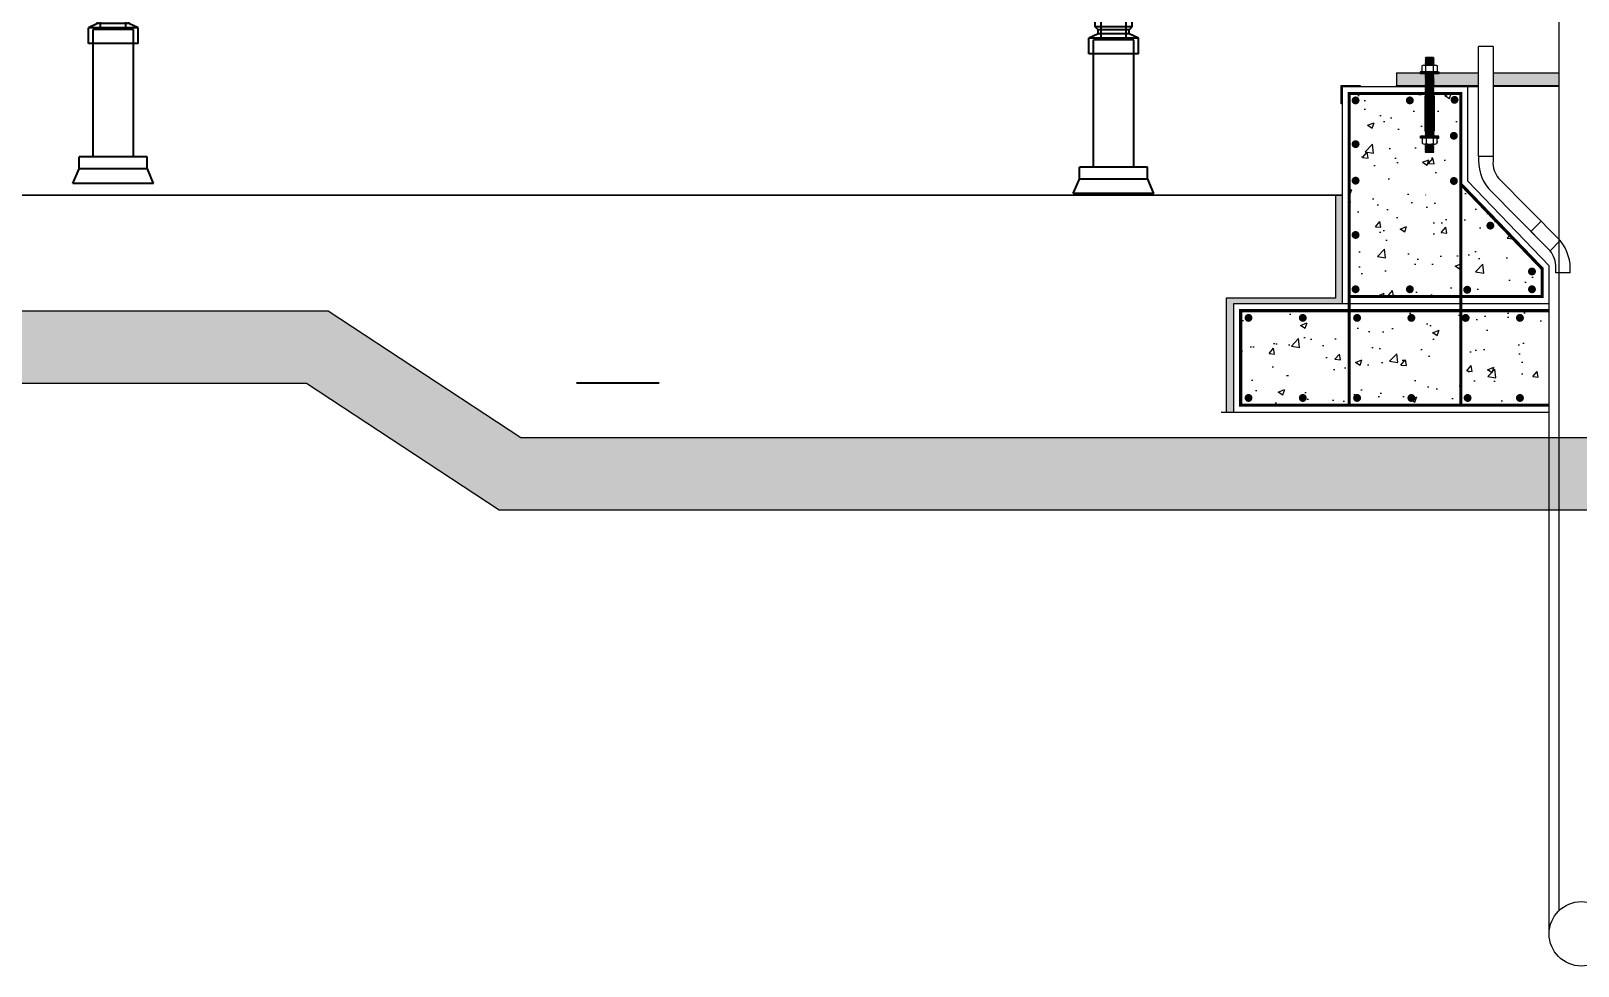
# Model space of a CAD drawing. Header units: inches. Extents: x 191440 to 383551, y 141449 to 284946.
# Drawn here: x 191800.81 to 191807.92, y 141604.51 to 141608.8 of the extents above; entities that cross this region are included whole.
import ezdxf

# ---------------------------------------------------------------- set-up
doc = ezdxf.new("R2010")
doc.units = ezdxf.units.IN
doc.header["$MEASUREMENT"] = 0
for name, pattern in [('AUSGEZOGEN', [0]), ('C_SOLID_M', [0]), ('CENTER', [2, 1.25, -0.25, 0.25, -0.25]), ('DGN Style 3', [426.72, 304.8, -121.92])]:
    doc.linetypes.add(name, pattern=pattern)
for name, color, linetype in [('CO', 4, 'Continuous'), ('Concrete', 7, 'C_SOLID_M'), ('HATCH', 40, 'Continuous'), ('PIPE', 7, 'AUSGEZOGEN'), ('Reinforcement', 10, 'Continuous'), ('TEXT', 7, 'Continuous'), ('VP', 7, 'Continuous')]:
    doc.layers.add(name, color=color, linetype=linetype)
doc.layers.add('WB-SJ3-M-SECTA - M-EQPM-SUPT', color=4, linetype='Continuous', lineweight=35)
doc.layers.add('WB-SJ3-M-SECTA - P-TW', color=7, linetype='Continuous', lineweight=35)
pattern_1 = [(50, (192359.82306, 142248.12473), (0.303217296, -0.02652806), [0.03170568, -0.34876252]), (355, (192359.82306, 142248.12473), (-0.05865705, 0.31798362), [0.02536455, -0.27901099]), (100.451445, (192359.84832, 142248.12252), (0.24456025, 0.29145554), [0.02694568, -0.29640278]), (46.1842, (192359.82306, 142248.20927), (0.45116779, -0.06997274), [0.04755853, -0.52314378]), (96.63556, (192359.86065, 142248.20344), (0.39512128, 0.41180128), [0.04041854, -0.44460457]), (351.18415, (192359.82306, 142248.20927), (0.39512128, 0.41180128), [0.03804677, -0.41851458]), (21, (192359.86533, 142248.18814), (0.25233795, -0.170204096), [0.03170568, -0.34876252]), (326, (192359.86533, 142248.18814), (0.10285961, 0.30655146), [0.02536455, -0.27901002]), (71.451445, (192359.88636, 142248.17395), (0.35519756, 0.13634737), [0.02694568, -0.29640227]), (37.5, (192359.82306, 142248.12473), (0.005140487, 0.140728363), [0, -0.275628077, 0, -0.28323744, 0, -0.280066872]), (7.5, (192359.82306, 142248.12473), (0.11121066, 0.166734573), [0, -0.161487615, 0, -0.26928694, 0, -0.106742468]), (327.5, (192359.72878, 142248.12473), (0.225668899, -0.00953458), [0, -0.105685612, 0, -0.32973911, 0, -0.437538435]), (317.5, (192359.6865, 142248.12473), (0.246537374, 0.042318335), [0, -0.137391296, 0, -0.21898059, 0, -0.3107157])]

# ---------------------------------------------------------------- blocks, each defined once
blk = doc.blocks.new('*U173')
at = {"layer": 'WB-SJ3-M-SECTA - M-EQPM-SUPT', "color": 4, "linetype": 'DGN Style 3', "lineweight": 35}
for p, q in [((75.4, 497.4), (75.4, 578.5)), ((85, 497.4), (85, 578.5))]:
    blk.add_line(p, q, dxfattribs=at)
at = {"layer": 'WB-SJ3-M-SECTA - M-EQPM-SUPT', "linetype": 'DGN Style 3'}
for p, q in [((40.2, 517.7), (40.2, 530.1)), ((40.2, 518.1), (40.2, 530.1)), ((40.2, 530.1), (120.2, 530.1)), ((120.2, 518.1), (120.2, 530.1)), ((120.2, 517.7), (120.2, 530.1)), ((40.2, 505.7), (40.2, 518.1)), ((40.2, 517.7), (120.2, 517.7)), ((40.2, 505.7), (120.2, 505.7)), ((44.8, 466.2), (44.8, 503.9)), ((55.2, 465.1), (55.2, 501)), ((67.7, 505.5), (67.7, 518.1)), ((67.7, 505.5), (77.6, 505.5)), ((80.2, 507.4), (80.2, 518.1)), ((87.7, 505.5), (92.7, 505.5)), ((92.7, 505.5), (92.7, 518.1)), ((105.2, 465.1), (105.2, 501)), ((115.5, 466.2), (115.5, 503.9)), ((120.2, 505.7), (120.2, 518.1)), ((120.2, 505.7), (120.2, 517.7)), ((55.2, 305.6), (55.2, 342.4)), ((105.2, 305.6), (105.2, 342.4)), ((40.2, 277.7), (40.2, 305.6)), ((120.2, 277.7), (120.2, 305.6))]:
    blk.add_line(p, q, dxfattribs=at)
at = {"layer": 'WB-SJ3-M-SECTA - M-EQPM-SUPT'}
for p, q in [((40.2, 518.1), (120.2, 518.1)), ((80.2, 505.5), (80.2, 507.4)), ((43.5, 331.1), (43.5, 342.4)), ((116.8, 331.1), (116.8, 342.4)), ((30.7, 308.7), (49.2, 317.4)), ((30.7, 277.7), (30.7, 308.7)), ((49.2, 325.4), (43.5, 331.1)), ((49.2, 317.4), (49.2, 325.4)), ((111.2, 325.4), (116.8, 331.1)), ((111.2, 317.4), (111.2, 325.4)), ((111.2, 317.4), (129.6, 308.7)), ((129.6, 277.7), (129.6, 308.7)), ((12.7, 28.6), (12.7, 52.5)), ((147.7, 28.6), (147.7, 52.5))]:
    blk.add_line(p, q, dxfattribs=at)
at = {"layer": 'WB-SJ3-M-SECTA - M-EQPM-SUPT', "linetype": 'Continuous'}
for p, q in [((55.2, 342.4), (55.2, 465.1)), ((105.2, 342.4), (105.2, 465.1)), ((40.2, 52.5), (40.2, 277.7)), ((120.2, 52.5), (120.2, 277.7)), ((0, 0), (12.2, 28.6)), ((160.3, 0), (148.1, 28.6))]:
    blk.add_line(p, q, dxfattribs=at)
at = {"layer": 'WB-SJ3-M-SECTA - M-EQPM-SUPT', "color": 4, "linetype": 'DGN Style 3', "lineweight": 35, "flags": 128}
for points in [[(75.4, 578.5), (75.4, 651.8)], [(85, 651.8), (85, 578.5)], [(85, 578.5), (75.4, 578.5)], [(85, 497.4), (75.4, 497.4)]]:
    blk.add_lwpolyline(points, dxfattribs=at)
at = {"layer": 'WB-SJ3-M-SECTA - M-EQPM-SUPT', "linetype": 'DGN Style 3', "flags": 128}
for points in [[(75.4, 530.1), (85, 530.1)], [(40.2, 505.7), (40.2, 505.7), (40.2, 517.7)], [(44.8, 503.9), (115.5, 503.9)], [(55.2, 501), (105.2, 501)], [(92.7, 518.1), (80.2, 518.1), (67.7, 518.1)], [(85, 518.1), (75.4, 518.1)], [(85, 505.5), (75.4, 505.5)], [(44.8, 466.2), (55.2, 466.2)], [(44.8, 466.2), (46.9, 466.2)], [(105.2, 466.2), (115.5, 466.2)], [(43.5, 342.4), (55.2, 342.4)], [(105.2, 342.4), (116.8, 342.4)], [(30.7, 308.7), (129.6, 308.7)], [(43.5, 331.1), (116.8, 331.1)], [(49.2, 325.4), (111.2, 325.4)], [(49.2, 317.4), (111.2, 317.4)], [(40.2, 305.6), (120.2, 305.6)], [(40.2, 305.6), (55.2, 305.6)], [(12.7, 52.5), (40.2, 52.5)], [(120.2, 52.5), (147.7, 52.5)], [(0, 0), (160.3, 0)], [(12.2, 28.6), (12.7, 28.6)], [(147.7, 28.6), (148.1, 28.6)]]:
    blk.add_lwpolyline(points, dxfattribs=at)
at = {"layer": 'WB-SJ3-M-SECTA - M-EQPM-SUPT', "flags": 128}
for points in [[(87.7, 505.5), (80.2, 505.5), (77.6, 505.5)], [(43.5, 342.4), (116.8, 342.4)], [(43.5, 342.4), (43.5, 342.4)], [(30.7, 308.7), (129.6, 308.7)], [(30.7, 308.7), (30.7, 308.7)], [(43.5, 331.1), (116.8, 331.1)], [(43.5, 331.1), (43.5, 331.1)], [(49.2, 325.4), (111.2, 325.4)], [(49.2, 325.4), (49.2, 325.4)], [(49.2, 317.4), (111.2, 317.4)], [(49.2, 317.4), (49.2, 317.4)], [(30.7, 277.7), (129.6, 277.7)], [(30.7, 277.7), (40.2, 277.7)], [(12.7, 52.5), (147.7, 52.5)]]:
    blk.add_lwpolyline(points, dxfattribs=at)
at = {"layer": 'WB-SJ3-M-SECTA - M-EQPM-SUPT', "linetype": 'Continuous', "flags": 128}
for points in [[(46.9, 466.2), (111.7, 466.2)], [(12.2, 28.6), (148.1, 28.6)], [(12.2, 28.6), (12.2, 28.6)]]:
    blk.add_lwpolyline(points, dxfattribs=at)
at = {"layer": 'WB-SJ3-M-SECTA - M-EQPM-SUPT', "color": 4, "linetype": 'DGN Style 3', "lineweight": 35}
for start, end in [(0, 180), (180, 0)]:
    blk.add_arc((80.2, 651.8), 4.8, start, end, dxfattribs=at)
at = {"layer": 'WB-SJ3-M-SECTA - M-EQPM-SUPT', "linetype": 'DGN Style 3'}
blk.add_rational_spline([(80.2, 494.3), (80.2, 534.8), (80.2, 575.4), (80.2, 648.8), (80.2, 648.8), (80.2, 648.8), (80.2, 575.4), (80.2, 534.8), (80.2, 494.3)], [1, 1, 1, 0.707106781187, 1, 0.707106781187, 1, 1, 1], degree=2, knots=[0, 0, 0, 0.333333, 0.333333, 0.5, 0.5, 0.666667, 0.666667, 1, 1, 1], dxfattribs=at)
at = {"layer": 'WB-SJ3-M-SECTA - P-TW', "linetype": 'DGN Style 3', "lineweight": 35}
blk.add_line((76.4, 497.4), (84, 497.4), dxfattribs=at)
blk.add_open_spline([(76.4, 497.4), (76.5, 497.5), (76.6, 497.6), (76.8, 497.8), (76.9, 498), (77.2, 498.2), (77.3, 498.3), (77.5, 498.4), (77.6, 498.5), (77.8, 498.6), (77.8, 498.6), (78.1, 498.8), (78.2, 498.9), (78.5, 499), (78.6, 499), (78.8, 499.1), (78.9, 499.1), (79.2, 499.2), (79.4, 499.2), (79.7, 499.2), (79.8, 499.3), (80, 499.3), (80.1, 499.3), (80.4, 499.3), (80.6, 499.3), (80.8, 499.2), (80.9, 499.2), (81, 499.2), (81, 499.2), (81.2, 499.2), (81.3, 499.1), (81.5, 499.1), (81.7, 499), (82, 498.9), (82.1, 498.9), (82.3, 498.8), (82.3, 498.7), (82.6, 498.6), (82.7, 498.5), (82.9, 498.3), (83, 498.3), (83.2, 498.2), (83.2, 498.1), (83.4, 498), (83.5, 497.8), (83.8, 497.6), (83.9, 497.5), (84, 497.4)], degree=3, knots=[0, 0, 0, 0, 0.0625, 0.0625, 0.125, 0.125, 0.1875, 0.1875, 0.21875, 0.21875, 0.25, 0.25, 0.3125, 0.3125, 0.34375, 0.34375, 0.375, 0.375, 0.4375, 0.4375, 0.46875, 0.46875, 0.5, 0.5, 0.5625, 0.5625, 0.578125, 0.578125, 0.59375, 0.59375, 0.625, 0.625, 0.6875, 0.6875, 0.71875, 0.71875, 0.75, 0.75, 0.8125, 0.8125, 0.84375, 0.84375, 0.875, 0.875, 0.9375, 0.9375, 1, 1, 1, 1], dxfattribs=at)

msp = doc.modelspace()

# ---------------------------------------------------------------- hatches: boundary and pattern name
at = {"layer": 'Concrete'}
for points in [[(191807.20876, 141608.61737), (191807.1984, 141608.61737), (191807.1984, 141608.60798), (191807.28414, 141608.60799), (191807.28414, 141608.61722), (191807.27406, 141608.61721)], [(191807.20883, 141608.31215), (191807.19847, 141608.31215), (191807.19847, 141608.32154), (191807.28421, 141608.32155), (191807.28421, 141608.31232), (191807.27412, 141608.31232)]]:
    msp.add_hatch(color=256, dxfattribs=at).paths.add_polyline_path(points)
at = {"layer": 'HATCH'}
h = msp.add_hatch(dxfattribs=at)
h.set_pattern_fill('AR-CONC', color=256, scale=0.001664)
h.set_pattern_definition(pattern_1)
h.paths.add_polyline_path([(191807.38472, 141608.10085), (191807.38472, 141608.51753), (191806.87133, 141608.51753), (191806.87133, 141607.58366), (191807.38472, 141607.58366)])
h.paths.add_polyline_path([(191807.15946, 141607.61738, -1), (191807.14115, 141607.61737, -1)], flags=16)
h.paths.add_polyline_path([(191807.3436, 141608.11524, -1), (191807.36191, 141608.11524, -1)], flags=16)
h.paths.add_polyline_path([(191806.90981, 141607.86703, -1), (191806.8915, 141607.86703, -1)], flags=16)
h.paths.add_polyline_path([(191807.22044, 141608.32117), (191807.22129, 141608.32032), (191807.22251, 141608.32154), (191807.22044, 141608.32154)], flags=16)
h.paths.add_polyline_path([(191807.26117, 141608.31534), (191807.25868, 141608.31783), (191807.22378, 141608.31783), (191807.22129, 141608.31533)], flags=0)
h.paths.add_polyline_path([(191807.22378, 141608.31519), (191807.22378, 141608.31783), (191807.22129, 141608.31533), (191807.22129, 141608.3127)], flags=16)
h.paths.add_polyline_path([(191807.22373, 141608.50129), (191807.22129, 141608.50373), (191807.22129, 141608.50129)], flags=0)
h.paths.add_polyline_path([(191807.25869, 141608.24673), (191807.22379, 141608.24672), (191807.2213, 141608.24922), (191807.22379, 141608.25171), (191807.2213, 141608.2542), (191807.22379, 141608.25669), (191807.2213, 141608.25919), (191807.22379, 141608.26168), (191807.2213, 141608.26417), (191807.22379, 141608.26666), (191807.2213, 141608.26916), (191807.22379, 141608.27165), (191807.2213, 141608.27414), (191807.22379, 141608.27663), (191807.2213, 141608.27913), (191807.22379, 141608.28162), (191807.22067, 141608.28473), (191807.21693, 141608.28473, -0.1856777), (191807.20883, 141608.28785), (191807.20883, 141608.31215), (191807.26159, 141608.31229), (191807.25736, 141608.31651), (191807.26117, 141608.32032), (191807.25868, 141608.32281), (191807.22378, 141608.32281), (191807.22255, 141608.32157), (191807.22502, 141608.32158), (191807.22129, 141608.3253), (191807.22378, 141608.3278), (191807.22129, 141608.33029), (191807.22378, 141608.33278), (191807.22129, 141608.33527), (191807.22378, 141608.33777), (191807.22129, 141608.34026), (191807.22378, 141608.34275), (191807.22227, 141608.34426), (191807.22031, 141608.34426), (191807.22378, 141608.34774), (191807.24123, 141608.34774), (191807.24118, 141608.50379), (191807.22124, 141608.50379), (191807.22373, 141608.50628), (191807.22296, 141608.50705), (191807.21954, 141608.50708), (191807.22373, 141608.51126), (191807.22124, 141608.51376), (191807.22373, 141608.51625), (191807.25862, 141608.51625), (191807.26112, 141608.51376), (191807.25863, 141608.51127), (191807.26139, 141608.5085), (191807.26144, 141608.34426), (191807.26019, 141608.34426), (191807.25868, 141608.34275), (191807.26117, 141608.34026), (191807.25868, 141608.33777), (191807.26117, 141608.33528), (191807.25868, 141608.33278), (191807.26117, 141608.33029), (191807.25868, 141608.3278), (191807.26295, 141608.32353), (191807.26295, 141608.31229), (191807.27364, 141608.31232), (191807.27364, 141608.28786, -0.1856777), (191807.26554, 141608.28474), (191807.2618, 141608.28474), (191807.25868, 141608.28162), (191807.26118, 141608.27913), (191807.25868, 141608.27664), (191807.26118, 141608.27415), (191807.25868, 141608.27165), (191807.26118, 141608.26916), (191807.25868, 141608.26667), (191807.26118, 141608.26418), (191807.25869, 141608.26168), (191807.26118, 141608.25919), (191807.25869, 141608.2567), (191807.26118, 141608.25421), (191807.25869, 141608.25171), (191807.26118, 141608.24922)], flags=16)
h.paths.add_polyline_path([(191806.90981, 141607.61738, -1), (191806.8915, 141607.61737, -1)], flags=16)
h.paths.add_polyline_path([(191807.22503, 141608.28785), (191807.22503, 141608.31215), (191807.27364, 141608.31216), (191807.28421, 141608.31232), (191807.27412, 141608.31232), (191807.25743, 141608.31228), (191807.25744, 141608.28785, -0.1923077)], flags=16)
h.paths.add_polyline_path([(191806.8915, 141608.11668, -1), (191806.90981, 141608.11668, -1)], flags=16)
h.paths.add_polyline_path([(191807.34347, 141608.32299, -1), (191807.36178, 141608.32299, -1)], flags=16)
h.paths.add_polyline_path([(191807.21876, 141608.32157), (191807.21358, 141608.32156), (191807.21245, 141608.32155), (191807.21672, 141608.32157)], flags=16)
h.paths.add_polyline_path([(191807.26069, 141608.49923), (191807.25863, 141608.5013), (191807.26069, 141608.50336), (191807.26069, 141608.50422), (191807.25863, 141608.50628), (191807.22373, 141608.50628), (191807.22124, 141608.50877), (191807.26112, 141608.50878), (191807.26172, 141608.50439), (191807.26069, 141608.50336), (191807.26069, 141608.49923), (191807.26112, 141608.49881), (191807.26069, 141608.49881)], flags=0)
h.paths.add_polyline_path([(191806.8915, 141608.2847, -1), (191806.90981, 141608.2847, -1)], flags=16)
h.paths.add_polyline_path([(191807.3468, 141608.48816, -1), (191807.36511, 141608.48817, -1)], flags=16)
h.paths.add_polyline_path([(191807.14115, 141608.48556, -1), (191807.15946, 141608.48556, -1)], flags=16)
h.paths.add_polyline_path([(191806.8915, 141608.48556, -1), (191806.90981, 141608.48556, -1)], flags=16)
h = msp.add_hatch(color=256, dxfattribs=at)
h.dxf.hatch_style = 1
h.paths.add_polyline_path([(191806.80828, 141608.05059), (191806.83897, 141608.05059), (191806.83897, 141607.55129), (191806.33966, 141607.55129), (191806.33966, 141607.05199), (191806.30527, 141607.05199), (191806.30527, 141607.57603), (191806.80828, 141607.57603)])
at = {"layer": 'HATCH', "linetype": 'ByBlock', "lineweight": -2}
h = msp.add_hatch(dxfattribs=at)
h.set_pattern_fill('GRAVEL', color=256, scale=0.83217)
h.set_pattern_definition([(228.01279, (191751.55655, 141583.27489), (-6.6573614, -7.489531574), [0.111957, -11.083748]), (184.96974, (191751.48165, 141583.19167), (9.986042099, 0.832170175), [0.1921215, -19.020019]), (132.51045, (191751.290253, 141583.175027), (8.32170175, -9.153871924), [0.135467, -13.411282]), (267.27369, (191750.965706, 141582.966985), (0.832170175, 16.643403498), [0.174954, -17.320422]), (292.833654, (191750.957385, 141582.79223), (-4.160850875, 9.9860421), [0.171556, -16.984072]), (357.27369, (191751.02396, 141582.634117), (-16.643403498, 0.832170175), [0.174954, -17.320422]), (37.69424, (191751.198714, 141582.625795), (-10.818212274, -8.321701749), [0.2313674, -22.905358]), (72.25533, (191751.38179, 141582.767264), (5.825191224, 18.307743848), [0.218435, -21.625042]), (121.429566, (191751.448365, 141582.975307), (-6.6573614, 10.818212274), [0.175546, -17.379103]), (175.23636, (191751.356826, 141583.1251), (9.153871924, -0.832170175), [0.200413, -9.820243]), (222.39744, (191751.157105, 141583.14174), (-9.986042099, -9.153871924), [0.259178, -25.658615]), (138.81407, (191751.789555, 141582.95866), (-5.82519122, 4.99302105), [0.0884605, -8.75763]), (171.469234, (191751.72298, 141583.016915), (10.818212274, -1.66434035), [0.168296, -16.661305]), (225, (191751.55655, 141583.0419), (-9e-17, -0.83217), [0.117686, -1.05918]), (203.1986, (191751.4983, 141583.14174), (4.16085087, 1.66434035), [0.063376, -6.274243]), (291.8014, (191751.44004, 141583.11678), (-0.83217017, 2.49651052), [0.089627, -4.391746]), (30.96376, (191751.47333, 141583.03356), (2.49651052, 1.66434035), [0.145571, -4.706774]), (161.56505, (191751.59816, 141583.10845), (1.6643403, -0.8321702), [0.105262, -2.526291]), (16.38954, (191750.957385, 141583.116775), (8.32170175, 2.496510525), [0.1474606, -14.5986325]), (70.34618, (191751.098853, 141583.158384), (-3.3286807, -9.153871924), [0.123711, -12.247388]), (293.1986, (191751.59816, 141583.27489), (-1.66434035, 4.16085087), [0.126752, -6.210867]), (343.61046, (191751.648086, 141583.158384), (-8.32170175, 2.496510525), [0.1474606, -14.5986325]), (339.44395, (191750.95738, 141582.60083), (-4.16085087, 1.66434035), [0.142201, -6.967864]), (294.77514, (191751.09053, 141582.5509), (-4.160850875, 9.153871924), [0.1191485, -11.795715]), (66.8014, (191751.60648, 141582.44272), (1.66434035, 4.16085087), [0.126752, -6.210867]), (17.354025, (191751.656407, 141582.55922), (-10.818212274, -3.3286807), [0.1394975, -13.810217]), (69.44395, (191751.19871, 141582.44272), (-1.66434035, -4.16085087), [0.071101, -7.038964]), (101.30993, (191751.55655, 141582.44272), (-0.83217017, 3.3286807), [0.042432, -4.20082]), (165.96376, (191751.54823, 141582.48433), (2.4965105, -0.8321702), [0.171556, -3.259569]), (186.009006, (191751.38179, 141582.525935), (8.32170175, 0.832170175), [0.158986, -15.739603]), (303.69007, (191751.47333, 141582.95866), (-0.8321702, 1.66434035), [0.120017, -2.880415]), (353.157227, (191751.539904, 141582.858803), (14.146892973, -1.66434035), [0.2095355, -20.743974]), (60.9454, (191751.74795, 141582.83384), (-3.3286807, -5.82519122), [0.085677, -8.482039]), (90, (191751.78955, 141582.9087), (-0.83217, 0.83217), [0.04993, -0.78224]), (120.25644, (191751.36515, 141582.5509), (3.3286807, -5.825191224), [0.115608, -11.445269]), (48.01279, (191751.306896, 141582.65076), (6.6573614, 7.489531574), [0.223914, -10.971791]), (0, (191751.4567, 141582.8172), (0.83217, 0.83217), [0.216364, -0.615806]), (325.30485, (191751.67305, 141582.817194), (8.32170175, -5.825191224), [0.131578, -13.026188]), (254.0546, (191751.78123, 141582.7423), (-0.83217017, -3.3286807), [0.121166, -5.937125]), (207.645975, (191751.747946, 141582.625795), (-15.811233323, -8.321701749), [0.1972784, -19.5305964]), (175.42608, (191751.57319, 141582.534256), (-10.818212274, 0.832170175), [0.2087074, -20.662014])])
h.paths.add_polyline_path([(191811.53501, 141606.93549), (191803.64002, 141606.93549), (191803.63962, 141606.60262), (191811.53501, 141606.60262)])
h.paths.add_polyline_path([(191803.64002, 141606.93549), (191803.388, 141606.93549), (191803.52556, 141606.60262), (191803.63962, 141606.60262)])
h.paths.add_polyline_path([(191803.388, 141606.93549), (191803.06198, 141606.93549), (191802.17481, 141607.51801), (191781.35178, 141607.51801), (191781.35178, 141607.18514), (191802.0753, 141607.18514), (191802.96246, 141606.60262), (191803.52556, 141606.60262)])
at = {"layer": 'HATCH'}
h = msp.add_hatch(dxfattribs=at)
h.set_pattern_fill('AR-CONC', color=256, scale=0.001664)
h.set_pattern_definition(pattern_1)
h.paths.add_polyline_path([(191806.52264, 141607.51908), (191806.37187, 141607.51908), (191806.37187, 141607.0842), (191806.40833, 141607.0842), (191806.40833, 141607.10845, -0.4142447), (191806.39917, 141607.11761, -1), (191806.41748, 141607.11761, -0.4141824), (191806.40833, 141607.10845), (191806.40833, 141607.0842), (191806.47849, 141607.0842)])
h.paths.add_polyline_path([(191806.39917, 141607.48567, -1), (191806.41748, 141607.48568, -1)], flags=16)
h = msp.add_hatch(dxfattribs=at)
h.set_pattern_fill('AR-CONC', color=256, scale=0.001664)
h.set_pattern_definition(pattern_1)
h.paths.add_polyline_path([(191807.79097, 141607.51908), (191806.52264, 141607.51908), (191806.47849, 141607.0842), (191806.56032, 141607.0842), (191806.64904, 141607.48764, -0.8971866), (191806.66713, 141607.48568, -1.1145954), (191806.64904, 141607.48764), (191806.56032, 141607.0842), (191807.79097, 141607.0842)])
h.paths.add_polyline_path([(191807.16643, 141607.11761, -1), (191807.14813, 141607.11761, -1)], flags=16)
h.paths.add_polyline_path([(191807.41609, 141607.11761, -1), (191807.39778, 141607.11761, -1)], flags=16)
h.paths.add_polyline_path([(191807.14813, 141607.48567, -1), (191807.16643, 141607.48568, -1)], flags=16)
h.paths.add_polyline_path([(191807.39778, 141607.48567, -1), (191807.41609, 141607.48568, -1)], flags=16)
h.paths.add_polyline_path([(191806.91678, 141607.11761, -1), (191806.89847, 141607.11761, -1)], flags=16)
h.paths.add_polyline_path([(191807.64743, 141607.11761, -1), (191807.66574, 141607.11761, -1)], flags=16)
h.paths.add_polyline_path([(191806.89847, 141607.48567, -1), (191806.91678, 141607.48568, -1)], flags=16)
h.paths.add_polyline_path([(191807.64743, 141607.48567, -1), (191807.66574, 141607.48568, -1)], flags=16)
h.paths.add_polyline_path([(191806.66713, 141607.11761, -1), (191806.64882, 141607.11761, -1)], flags=16)
at = {"layer": 'PIPE'}
h = msp.add_hatch(color=256, dxfattribs=at)
h.dxf.hatch_style = 1
h.paths.add_polyline_path([(191806.83397, 141608.55489), (191806.92216, 141608.55489), (191806.92218, 141608.5499), (191806.83897, 141608.5499), (191806.83897, 141608.4698), (191806.83397, 141608.4698)])
h = msp.add_hatch(color=256, dxfattribs=at)
h.dxf.hatch_style = 1
h.paths.add_polyline_path([(191807.46616, 141608.61314), (191807.46616, 141608.55489), (191807.26, 141608.55489), (191807.26118, 141608.55371), (191807.25862, 141608.55116), (191807.22373, 141608.55115), (191807.21999, 141608.55489), (191807.08862, 141608.55489), (191807.08862, 141608.61314)])
h.paths.add_polyline_path([(191807.25245, 141608.61298), (191807.24698, 141608.61297), (191807.2415, 141608.61296), (191807.23639, 141608.61295), (191807.23128, 141608.61294), (191807.22681, 141608.61294), (191807.22233, 141608.61294), (191807.2187, 141608.61295), (191807.21506, 141608.61295), (191807.21238, 141608.61296), (191807.2097, 141608.61298)], flags=16)
h.paths.add_polyline_path([(191807.26111, 141608.58369), (191807.25862, 141608.5812), (191807.26111, 141608.5787), (191807.25862, 141608.57621), (191807.26111, 141608.57372), (191807.25862, 141608.57123), (191807.26111, 141608.56873), (191807.25862, 141608.56624), (191807.26111, 141608.56375), (191807.25862, 141608.56126), (191807.26111, 141608.55876), (191807.25862, 141608.55627), (191807.22373, 141608.55627), (191807.22123, 141608.55876), (191807.22372, 141608.56125), (191807.22123, 141608.56374), (191807.22372, 141608.56624), (191807.22123, 141608.56873), (191807.22372, 141608.57122), (191807.22123, 141608.57371), (191807.22372, 141608.57621), (191807.22123, 141608.5787), (191807.22372, 141608.58119), (191807.22123, 141608.58369), (191807.22372, 141608.58618), (191807.22123, 141608.58867), (191807.22402, 141608.59146), (191807.22123, 141608.59426), (191807.22372, 141608.59675), (191807.22123, 141608.59924), (191807.22372, 141608.60174), (191807.22123, 141608.60423), (191807.22372, 141608.60672), (191807.22123, 141608.60921), (191807.22372, 141608.61171), (191807.25862, 141608.61171), (191807.26111, 141608.60922), (191807.25862, 141608.60673), (191807.26111, 141608.60423), (191807.25862, 141608.60174), (191807.26111, 141608.59925), (191807.25862, 141608.59676), (191807.26111, 141608.59426), (191807.25832, 141608.59147), (191807.26111, 141608.58867), (191807.25862, 141608.58618)], flags=16)
h = msp.add_hatch(color=4, dxfattribs=at)
h.dxf.hatch_style = 1
h.paths.add_polyline_path([(191807.46616, 141608.5499), (191807.46616, 141608.55489), (191807.08862, 141608.55489), (191807.08862, 141608.5499)])
h.paths.add_polyline_path([(191807.68998, 141608.5499), (191807.68998, 141608.55489), (191807.53273, 141608.55489), (191807.53273, 141608.5499)])
h.paths.add_polyline_path([(191807.83757, 141608.5499), (191807.83757, 141608.55489), (191807.68998, 141608.55489), (191807.68998, 141608.5499)])
h = msp.add_hatch(color=256, dxfattribs=at)
h.dxf.hatch_style = 1
h.paths.add_polyline_path([(191807.68998, 141608.55489), (191807.68998, 141608.61314), (191807.53273, 141608.61314), (191807.53273, 141608.55489)])
h.paths.add_polyline_path([(191807.83757, 141608.55489), (191807.83757, 141608.61314), (191807.68998, 141608.61314), (191807.68998, 141608.55489)])
h = msp.add_hatch(dxfattribs=at)
h.set_pattern_fill('AR-CONC', color=256, scale=0.001664)
h.set_pattern_definition(pattern_1)
h.paths.add_polyline_path([(191807.38472, 141608.10085), (191807.38472, 141607.58366), (191807.7586, 141607.58366), (191807.7586, 141607.71223)])
h.paths.add_polyline_path([(191807.72101, 141607.69911, -1), (191807.7027, 141607.69911, -1)], flags=16)
h.paths.add_polyline_path([(191807.72101, 141607.61738, -1), (191807.7027, 141607.61737, -1)], flags=16)
h.paths.add_polyline_path([(191807.5114, 141607.90996, -1), (191807.52971, 141607.90996, -1)], flags=16)
h.paths.add_polyline_path([(191807.42333, 141607.61513, -1), (191807.40502, 141607.61513, -1)], flags=16)

# ---------------------------------------------------------------- linework, layer by layer
for p, q in [((191807.20552, 141608.6441), (191807.20553, 141608.61737)), ((191807.21443, 141608.64753), (191807.2679, 141608.64754)), ((191807.22197, 141608.65096), (191807.21923, 141608.64822)), ((191807.22371, 141608.6828), (191807.22122, 141608.68031)), ((191807.2611, 141608.68031), (191807.22122, 141608.68031)), ((191807.22122, 141608.68031), (191807.22371, 141608.67782)), ((191807.22371, 141608.67782), (191807.22122, 141608.67532)), ((191807.2611, 141608.67533), (191807.22122, 141608.67532)), ((191807.22122, 141608.67532), (191807.22371, 141608.67283)), ((191807.22371, 141608.67283), (191807.22122, 141608.67034)), ((191807.2611, 141608.67034), (191807.22122, 141608.67034)), ((191807.22122, 141608.67034), (191807.22371, 141608.66785)), ((191807.22371, 141608.66785), (191807.22122, 141608.66535)), ((191807.2611, 141608.66536), (191807.22122, 141608.66535)), ((191807.22122, 141608.66535), (191807.22371, 141608.66286)), ((191807.22371, 141608.66286), (191807.22122, 141608.66037)), ((191807.2611, 141608.66037), (191807.22122, 141608.66037)), ((191807.22122, 141608.66037), (191807.22371, 141608.65787)), ((191807.22371, 141608.65787), (191807.22122, 141608.65538)), ((191807.2611, 141608.65539), (191807.22122, 141608.65538)), ((191807.22122, 141608.65538), (191807.22371, 141608.65289)), ((191807.22371, 141608.65289), (191807.22122, 141608.6504)), ((191807.2611, 141608.6504), (191807.22122, 141608.6504)), ((191807.22122, 141608.6504), (191807.22371, 141608.6479)), ((191807.22197, 141608.65096), (191807.26036, 141608.65096)), ((191807.22335, 141608.61737), (191807.22334, 141608.6441)), ((191807.25861, 141608.6828), (191807.22371, 141608.6828)), ((191807.22371, 141608.67782), (191807.25861, 141608.67782)), ((191807.22371, 141608.67283), (191807.25861, 141608.67283)), ((191807.22371, 141608.66785), (191807.25861, 141608.66785)), ((191807.22371, 141608.66286), (191807.25861, 141608.66286)), ((191807.22371, 141608.65787), (191807.25861, 141608.65788)), ((191807.22371, 141608.65289), (191807.25861, 141608.65289)), ((191807.24117, 141608.64753), (191807.26036, 141608.64753)), ((191807.25861, 141608.6828), (191807.2611, 141608.68031)), ((191807.2611, 141608.68031), (191807.25861, 141608.67782)), ((191807.25861, 141608.67782), (191807.2611, 141608.67533)), ((191807.2611, 141608.67533), (191807.25861, 141608.67283)), ((191807.25861, 141608.67283), (191807.2611, 141608.67034)), ((191807.2611, 141608.67034), (191807.25861, 141608.66785)), ((191807.25861, 141608.66785), (191807.2611, 141608.66536)), ((191807.2611, 141608.66536), (191807.25861, 141608.66286)), ((191807.25861, 141608.66286), (191807.2611, 141608.66037)), ((191807.2611, 141608.66037), (191807.25861, 141608.65788)), ((191807.25861, 141608.65788), (191807.2611, 141608.65539)), ((191807.2611, 141608.65539), (191807.25861, 141608.65289)), ((191807.25861, 141608.65289), (191807.2611, 141608.6504)), ((191807.2611, 141608.6504), (191807.25861, 141608.64791)), ((191807.25899, 141608.61737), (191807.25899, 141608.64411)), ((191807.26036, 141608.65096), (191807.2631, 141608.64822)), ((191807.27681, 141608.61738), (191807.27681, 141608.64411)), ((191807.22123, 141608.60422), (191807.22372, 141608.60671)), ((191807.26111, 141608.60423), (191807.22123, 141608.60422)), ((191807.22372, 141608.60173), (191807.22123, 141608.60422)), ((191807.22123, 141608.59924), (191807.22372, 141608.60173)), ((191807.26111, 141608.59924), (191807.22123, 141608.59924)), ((191807.22372, 141608.59674), (191807.22123, 141608.59924)), ((191807.22123, 141608.59425), (191807.22372, 141608.59674)), ((191807.26111, 141608.59425), (191807.22123, 141608.59425)), ((191807.22372, 141608.59176), (191807.22123, 141608.59425)), ((191807.22123, 141608.58927), (191807.22372, 141608.59176)), ((191807.26111, 141608.58927), (191807.22123, 141608.58927)), ((191807.22372, 141608.58677), (191807.22123, 141608.58927)), ((191807.22372, 141608.58617), (191807.22123, 141608.58368)), ((191807.26111, 141608.58368), (191807.22123, 141608.58368)), ((191807.22123, 141608.58368), (191807.22372, 141608.58118)), ((191807.22372, 141608.58118), (191807.22123, 141608.57869)), ((191807.26111, 141608.5787), (191807.22123, 141608.57869)), ((191807.22123, 141608.57869), (191807.22372, 141608.5762)), ((191807.22372, 141608.5762), (191807.22123, 141608.57371)), ((191807.26111, 141608.57371), (191807.22123, 141608.57371)), ((191807.22123, 141608.57371), (191807.22372, 141608.57121)), ((191807.22372, 141608.57121), (191807.22123, 141608.56872)), ((191807.26111, 141608.56873), (191807.22123, 141608.56872)), ((191807.22123, 141608.56872), (191807.22372, 141608.56623)), ((191807.22372, 141608.56623), (191807.22123, 141608.56374)), ((191807.26111, 141608.56374), (191807.22123, 141608.56374)), ((191807.22123, 141608.56374), (191807.22372, 141608.56124)), ((191807.22372, 141608.56124), (191807.22123, 141608.55875)), ((191807.26111, 141608.55876), (191807.22123, 141608.55875)), ((191807.22123, 141608.55875), (191807.22372, 141608.55626)), ((191807.22372, 141608.55626), (191807.22123, 141608.55377)), ((191807.26111, 141608.55377), (191807.22123, 141608.55377)), ((191807.22123, 141608.55377), (191807.22373, 141608.55127)), ((191807.26111, 141608.55377), (191807.22123, 141608.55377)), ((191807.22373, 141608.55127), (191807.22123, 141608.54878)), ((191807.22373, 141608.54616), (191807.22123, 141608.54865)), ((191807.22372, 141608.60173), (191807.25862, 141608.60173)), ((191807.22372, 141608.59674), (191807.25862, 141608.59675)), ((191807.22372, 141608.59176), (191807.25862, 141608.59176)), ((191807.25862, 141608.58678), (191807.22372, 141608.58677)), ((191807.25862, 141608.58617), (191807.22372, 141608.58617)), ((191807.22372, 141608.58118), (191807.25862, 141608.58119)), ((191807.22372, 141608.5762), (191807.25862, 141608.5762)), ((191807.22372, 141608.57121), (191807.25862, 141608.57122)), ((191807.22372, 141608.56623), (191807.25862, 141608.56623)), ((191807.22372, 141608.56124), (191807.25862, 141608.56125)), ((191807.22373, 141608.55626), (191807.25862, 141608.55626)), ((191807.22373, 141608.55127), (191807.25862, 141608.55128)), ((191807.26111, 141608.60423), (191807.25862, 141608.60672)), ((191807.25862, 141608.60173), (191807.26111, 141608.60423)), ((191807.26111, 141608.59924), (191807.25862, 141608.60173)), ((191807.25862, 141608.59675), (191807.26111, 141608.59924)), ((191807.26111, 141608.59425), (191807.25862, 141608.59675)), ((191807.25862, 141608.59176), (191807.26111, 141608.59425)), ((191807.26111, 141608.58927), (191807.25862, 141608.59176)), ((191807.25862, 141608.58678), (191807.26111, 141608.58927)), ((191807.25862, 141608.58617), (191807.26111, 141608.58368)), ((191807.26111, 141608.58368), (191807.25862, 141608.58119)), ((191807.25862, 141608.58119), (191807.26111, 141608.5787)), ((191807.26111, 141608.5787), (191807.25862, 141608.5762)), ((191807.25862, 141608.5762), (191807.26111, 141608.57371)), ((191807.26111, 141608.57371), (191807.25862, 141608.57122)), ((191807.25862, 141608.57122), (191807.26111, 141608.56873)), ((191807.26111, 141608.56873), (191807.25862, 141608.56623)), ((191807.25862, 141608.56623), (191807.26111, 141608.56374)), ((191807.26111, 141608.56374), (191807.25862, 141608.56125)), ((191807.25862, 141608.56125), (191807.26111, 141608.55876)), ((191807.26111, 141608.55876), (191807.25862, 141608.55626)), ((191807.25862, 141608.55626), (191807.26111, 141608.55377)), ((191807.26111, 141608.55377), (191807.25862, 141608.55128)), ((191807.25862, 141608.55128), (191807.26111, 141608.54879)), ((191807.25862, 141608.54616), (191807.26111, 141608.54866)), ((191807.22123, 141608.54367), (191807.22373, 141608.54616)), ((191807.26111, 141608.54367), (191807.22123, 141608.54367)), ((191807.22373, 141608.54117), (191807.22123, 141608.54367)), ((191807.22123, 141608.53868), (191807.22373, 141608.54117)), ((191807.26111, 141608.53869), (191807.22123, 141608.53868)), ((191807.22373, 141608.53619), (191807.22123, 141608.53868)), ((191807.22123, 141608.5337), (191807.22373, 141608.53619)), ((191807.22373, 141608.5312), (191807.22123, 141608.5337)), ((191807.22123, 141608.52871), (191807.22373, 141608.5312)), ((191807.22373, 141608.52622), (191807.22123, 141608.52871)), ((191807.26112, 141608.5337), (191807.22124, 141608.5337)), ((191807.26112, 141608.52872), (191807.22124, 141608.52871)), ((191807.22124, 141608.52373), (191807.22373, 141608.52622)), ((191807.26112, 141608.52373), (191807.22124, 141608.52373)), ((191807.22373, 141608.52123), (191807.22124, 141608.52373)), ((191807.22124, 141608.51874), (191807.22373, 141608.52123)), ((191807.26112, 141608.51875), (191807.22124, 141608.51874)), ((191807.22373, 141608.51625), (191807.22124, 141608.51874)), ((191807.22124, 141608.51376), (191807.22373, 141608.51625)), ((191807.26112, 141608.51376), (191807.22124, 141608.51376)), ((191807.26112, 141608.51376), (191807.22124, 141608.51376)), ((191807.22124, 141608.51376), (191807.22373, 141608.51126)), ((191807.22373, 141608.51126), (191807.22124, 141608.50877)), ((191807.26112, 141608.50878), (191807.22124, 141608.50877)), ((191807.22124, 141608.50877), (191807.22373, 141608.50628)), ((191807.22373, 141608.50628), (191807.22124, 141608.50379)), ((191807.26112, 141608.50379), (191807.22124, 141608.50379)), ((191807.22124, 141608.50379), (191807.22373, 141608.50129)), ((191807.22373, 141608.50129), (191807.22124, 141608.4988)), ((191807.26112, 141608.49881), (191807.22124, 141608.4988)), ((191807.22373, 141608.54616), (191807.25862, 141608.54616)), ((191807.22373, 141608.54117), (191807.25862, 141608.54118)), ((191807.22373, 141608.53619), (191807.25862, 141608.53619)), ((191807.22373, 141608.5312), (191807.25862, 141608.53121)), ((191807.22373, 141608.52622), (191807.25862, 141608.52622)), ((191807.22373, 141608.52123), (191807.25862, 141608.52124)), ((191807.22373, 141608.51625), (191807.25862, 141608.51625)), ((191807.22373, 141608.51126), (191807.25863, 141608.51127)), ((191807.22373, 141608.50628), (191807.25863, 141608.50628)), ((191807.22373, 141608.50129), (191807.25863, 141608.5013)), ((191807.26111, 141608.54367), (191807.25862, 141608.54616)), ((191807.25862, 141608.54118), (191807.26111, 141608.54367)), ((191807.26111, 141608.53869), (191807.25862, 141608.54118)), ((191807.25862, 141608.53619), (191807.26111, 141608.53869)), ((191807.26112, 141608.5337), (191807.25862, 141608.53619)), ((191807.25862, 141608.53121), (191807.26112, 141608.5337)), ((191807.26112, 141608.52872), (191807.25862, 141608.53121)), ((191807.25862, 141608.52622), (191807.26112, 141608.52872)), ((191807.26112, 141608.52373), (191807.25862, 141608.52622)), ((191807.25862, 141608.52124), (191807.26112, 141608.52373)), ((191807.26112, 141608.51875), (191807.25862, 141608.52124)), ((191807.25862, 141608.51625), (191807.26112, 141608.51875)), ((191807.26112, 141608.51376), (191807.25862, 141608.51625)), ((191807.26112, 141608.51376), (191807.25863, 141608.51127)), ((191807.25863, 141608.51127), (191807.26112, 141608.50878)), ((191807.26112, 141608.50878), (191807.25863, 141608.50628)), ((191807.25863, 141608.50628), (191807.26112, 141608.50379)), ((191807.26112, 141608.50379), (191807.25863, 141608.5013)), ((191807.25863, 141608.5013), (191807.26112, 141608.49881)), ((191807.22378, 141608.34774), (191807.22129, 141608.34524)), ((191807.26117, 141608.34525), (191807.22129, 141608.34524)), ((191807.22129, 141608.34524), (191807.22378, 141608.34275)), ((191807.22378, 141608.34275), (191807.22129, 141608.34026)), ((191807.26117, 141608.34026), (191807.22129, 141608.34026)), ((191807.22129, 141608.34026), (191807.22378, 141608.33777)), ((191807.22378, 141608.33777), (191807.22129, 141608.33527)), ((191807.26117, 141608.33528), (191807.22129, 141608.33527)), ((191807.22129, 141608.33527), (191807.22378, 141608.33278)), ((191807.22378, 141608.34774), (191807.25868, 141608.34774)), ((191807.22378, 141608.34275), (191807.25868, 141608.34275)), ((191807.22378, 141608.33777), (191807.25868, 141608.33777)), ((191807.25868, 141608.34774), (191807.26117, 141608.34525)), ((191807.26117, 141608.34525), (191807.25868, 141608.34275)), ((191807.25868, 141608.34275), (191807.26117, 141608.34026)), ((191807.26117, 141608.34026), (191807.25868, 141608.33777)), ((191807.25868, 141608.33777), (191807.26117, 141608.33528)), ((191807.26117, 141608.33528), (191807.25868, 141608.33278)), ((191807.20883, 141608.28785), (191807.20883, 141608.31215)), ((191807.21693, 141608.28473), (191807.26554, 141608.28474)), ((191807.22378, 141608.33278), (191807.22129, 141608.33029)), ((191807.26117, 141608.33029), (191807.22129, 141608.33029)), ((191807.22129, 141608.33029), (191807.22378, 141608.3278)), ((191807.22378, 141608.3278), (191807.22129, 141608.3253)), ((191807.26117, 141608.32531), (191807.22129, 141608.3253)), ((191807.22129, 141608.3253), (191807.22378, 141608.32281)), ((191807.22379, 141608.28162), (191807.22129, 141608.28411)), ((191807.2213, 141608.27913), (191807.22379, 141608.28162)), ((191807.26118, 141608.27913), (191807.2213, 141608.27913)), ((191807.22379, 141608.27663), (191807.2213, 141608.27913)), ((191807.2213, 141608.27414), (191807.22379, 141608.27663)), ((191807.26118, 141608.27415), (191807.2213, 141608.27414)), ((191807.22379, 141608.27165), (191807.2213, 141608.27414)), ((191807.2213, 141608.26916), (191807.22379, 141608.27165)), ((191807.26118, 141608.26916), (191807.2213, 141608.26916)), ((191807.22379, 141608.26666), (191807.2213, 141608.26916)), ((191807.2213, 141608.26417), (191807.22379, 141608.26666)), ((191807.26118, 141608.26418), (191807.2213, 141608.26417)), ((191807.22379, 141608.26168), (191807.2213, 141608.26417)), ((191807.22378, 141608.33278), (191807.25868, 141608.33278)), ((191807.22378, 141608.3278), (191807.25868, 141608.3278)), ((191807.22379, 141608.28162), (191807.25868, 141608.28162)), ((191807.22379, 141608.27663), (191807.25868, 141608.27664)), ((191807.22379, 141608.27165), (191807.25868, 141608.27165)), ((191807.22379, 141608.26666), (191807.25868, 141608.26667)), ((191807.22503, 141608.31215), (191807.22503, 141608.28785)), ((191807.24124, 141608.28474), (191807.25868, 141608.28474)), ((191807.25743, 141608.31216), (191807.25744, 141608.28785)), ((191807.25868, 141608.33278), (191807.26117, 141608.33029)), ((191807.26117, 141608.33029), (191807.25868, 141608.3278)), ((191807.25868, 141608.3278), (191807.26117, 141608.32531)), ((191807.26117, 141608.32531), (191807.25868, 141608.32281)), ((191807.25868, 141608.28162), (191807.26118, 141608.28412)), ((191807.26118, 141608.27913), (191807.25868, 141608.28162)), ((191807.25868, 141608.27664), (191807.26118, 141608.27913)), ((191807.26118, 141608.27415), (191807.25868, 141608.27664)), ((191807.25868, 141608.27165), (191807.26118, 141608.27415)), ((191807.26118, 141608.26916), (191807.25868, 141608.27165)), ((191807.25868, 141608.26667), (191807.26118, 141608.26916)), ((191807.26118, 141608.26418), (191807.25868, 141608.26667)), ((191807.25869, 141608.26168), (191807.26118, 141608.26418)), ((191807.27364, 141608.31216), (191807.27364, 141608.28786)), ((191807.2213, 141608.25919), (191807.22379, 141608.26168)), ((191807.26118, 141608.25919), (191807.2213, 141608.25919)), ((191807.22379, 141608.25669), (191807.2213, 141608.25919)), ((191807.2213, 141608.2542), (191807.22379, 141608.25669)), ((191807.26118, 141608.25421), (191807.2213, 141608.2542)), ((191807.22379, 141608.25171), (191807.2213, 141608.2542)), ((191807.2213, 141608.24922), (191807.22379, 141608.25171)), ((191807.26118, 141608.24922), (191807.2213, 141608.24922)), ((191807.22379, 141608.24672), (191807.2213, 141608.24922)), ((191807.22379, 141608.26168), (191807.25869, 141608.26168)), ((191807.22379, 141608.25669), (191807.25869, 141608.2567)), ((191807.22379, 141608.25171), (191807.25869, 141608.25171)), ((191807.25869, 141608.24673), (191807.22379, 141608.24672)), ((191807.26118, 141608.25919), (191807.25869, 141608.26168)), ((191807.25869, 141608.2567), (191807.26118, 141608.25919)), ((191807.26118, 141608.25421), (191807.25869, 141608.2567)), ((191807.25869, 141608.25171), (191807.26118, 141608.25421)), ((191807.26118, 141608.24922), (191807.25869, 141608.25171)), ((191807.25869, 141608.24673), (191807.26118, 141608.24922)), ((191807.22411, 141608.05196), (191807.22164, 141608.04948))]:
    msp.add_line(p, q)
at = {"const_width": 0.03988}
msp.add_lwpolyline([(191807.24123, 141608.34426), (191807.24118, 141608.50678)], dxfattribs=at)
at = {"color": 7}
for points in [[(191781.46829, 141608.05059), (191806.83897, 141608.05059)], [(191781.46829, 141607.63451), (191781.35178, 141607.63451), (191781.35178, 141607.51801), (191802.17481, 141607.51801), (191803.06198, 141606.93549), (191811.53501, 141606.93549), (191811.53501, 141607.05199), (191811.41851, 141607.05199)], [(191781.35178, 141607.18514), (191802.0753, 141607.18514), (191802.96246, 141606.60262), (191811.53501, 141606.60262)]]:
    msp.add_lwpolyline(points, dxfattribs=at)
for centre, radius, start, end in [((191807.21443, 141608.63423), 0.0133, 47.931068, 132.081112), ((191807.24117, 141608.59948), 0.04805, 68.235036, 111.777144), ((191807.2679, 141608.63424), 0.0133, 47.931068, 132.081112), ((191807.21693, 141608.29682), 0.01209, 227.931068, 312.081112), ((191807.24123, 141608.32842), 0.04368, 248.235036, 291.777144), ((191807.26554, 141608.29683), 0.01209, 227.931068, 312.081112)]:
    msp.add_arc(centre, radius, start, end)
at = {"layer": 'CO'}
msp.add_lwpolyline([(191807.83757, 141604.76171), (191807.83757, 141609.23727)], dxfattribs=at)
at = {"layer": 'Concrete'}
for p, q in [((191807.20876, 141608.61737), (191807.1984, 141608.61737)), ((191807.1984, 141608.61737), (191807.1984, 141608.60798)), ((191807.28414, 141608.60799), (191807.1984, 141608.60798)), ((191807.27681, 141608.61738), (191807.20553, 141608.61737)), ((191807.27735, 141608.6172), (191807.20553, 141608.61737)), ((191807.22038, 141608.61721), (191807.22038, 141608.60795)), ((191807.22372, 141608.61433), (191807.22123, 141608.61682)), ((191807.26111, 141608.6142), (191807.22123, 141608.61419)), ((191807.22372, 141608.6117), (191807.22123, 141608.61419)), ((191807.22123, 141608.60921), (191807.22372, 141608.6117)), ((191807.26111, 141608.60921), (191807.22123, 141608.60921)), ((191807.22372, 141608.60671), (191807.22123, 141608.60921)), ((191807.22372, 141608.61433), (191807.25861, 141608.61433)), ((191807.22372, 141608.6117), (191807.25861, 141608.6117)), ((191807.22372, 141608.60671), (191807.25862, 141608.60672)), ((191807.25861, 141608.61433), (191807.26111, 141608.61683)), ((191807.25861, 141608.6117), (191807.26111, 141608.6142)), ((191807.26111, 141608.60921), (191807.25861, 141608.6117)), ((191807.25862, 141608.60672), (191807.26111, 141608.60921)), ((191807.26288, 141608.61721), (191807.26288, 141608.60795)), ((191807.27406, 141608.61721), (191807.28414, 141608.61722)), ((191807.28414, 141608.61722), (191807.28414, 141608.60799)), ((191807.28421, 141608.32155), (191807.19847, 141608.32154)), ((191807.19847, 141608.31215), (191807.19847, 141608.32154)), ((191807.20883, 141608.31215), (191807.19847, 141608.31215)), ((191807.27412, 141608.31232), (191807.20883, 141608.31215)), ((191807.27364, 141608.31216), (191807.20883, 141608.31215)), ((191807.22044, 141608.31231), (191807.22044, 141608.32157)), ((191807.22378, 141608.32281), (191807.22129, 141608.32032)), ((191807.26117, 141608.32032), (191807.22129, 141608.32032)), ((191807.22129, 141608.32032), (191807.22378, 141608.31783)), ((191807.22378, 141608.31783), (191807.22129, 141608.31533)), ((191807.26117, 141608.31534), (191807.22129, 141608.31533)), ((191807.22378, 141608.31519), (191807.22129, 141608.3127)), ((191807.22378, 141608.32281), (191807.25868, 141608.32281)), ((191807.22378, 141608.31783), (191807.25868, 141608.31783)), ((191807.22378, 141608.31519), (191807.25868, 141608.3152)), ((191807.25868, 141608.32281), (191807.26117, 141608.32032)), ((191807.26117, 141608.32032), (191807.25868, 141608.31783)), ((191807.25868, 141608.31783), (191807.26117, 141608.31534)), ((191807.25868, 141608.3152), (191807.26117, 141608.3127)), ((191807.26295, 141608.31232), (191807.26295, 141608.32158)), ((191807.27412, 141608.31232), (191807.28421, 141608.31232)), ((191807.28421, 141608.31232), (191807.28421, 141608.32155))]:
    msp.add_line(p, q, dxfattribs=at)
at = {"layer": 'Concrete', "linetype": 'CENTER'}
msp.add_line((191807.2607, 141608.39362), (191807.26069, 141608.50678), dxfattribs=at)
at = {"layer": 'Concrete'}
for points in [[(191806.83897, 141608.5499), (191807.46616, 141608.5499)], [(191806.83897, 141608.5499), (191806.83897, 141607.55129)], [(191807.08862, 141608.61314), (191807.46616, 141608.61314)], [(191807.08862, 141608.61314), (191807.08862, 141608.55489)], [(191807.46616, 141608.5499), (191807.08862, 141608.5499), (191807.08862, 141608.55489), (191807.46616, 141608.55489)], [(191807.25245, 141608.60799), (191807.24698, 141608.60797), (191807.2415, 141608.60796), (191807.23639, 141608.60796), (191807.23128, 141608.60795), (191807.22681, 141608.60795), (191807.22233, 141608.60795), (191807.2187, 141608.60795), (191807.21506, 141608.60796), (191807.21238, 141608.60797), (191807.2097, 141608.60798)], [(191807.25245, 141608.60799), (191807.24698, 141608.60797), (191807.2415, 141608.60796), (191807.23639, 141608.60796), (191807.23128, 141608.60795), (191807.22681, 141608.60795), (191807.22233, 141608.60795), (191807.2187, 141608.60795), (191807.21506, 141608.60796), (191807.21238, 141608.60797), (191807.2097, 141608.60798)], [(191807.41708, 141608.1139), (191807.41708, 141608.5499)], [(191807.53273, 141608.61314), (191807.83757, 141608.61314)], [(191807.53273, 141608.55489), (191807.68998, 141608.55489)], [(191807.53273, 141608.55489), (191807.68998, 141608.55489)], [(191807.68998, 141608.5499), (191807.53273, 141608.5499)], [(191807.68998, 141608.55489), (191807.83757, 141608.55489)], [(191807.68998, 141608.55489), (191807.83757, 141608.55489)], [(191807.83757, 141608.5499), (191807.68998, 141608.5499)], [(191807.25252, 141608.32154), (191807.24704, 141608.32155), (191807.24156, 141608.32156), (191807.23645, 141608.32157), (191807.23135, 141608.32158), (191807.22687, 141608.32158), (191807.2224, 141608.32157), (191807.21876, 141608.32157), (191807.21512, 141608.32156), (191807.21245, 141608.32155), (191807.20977, 141608.32154)], [(191807.25252, 141608.32154), (191807.24704, 141608.32155), (191807.24156, 141608.32156), (191807.23645, 141608.32157), (191807.23135, 141608.32158), (191807.22687, 141608.32158), (191807.2224, 141608.32157), (191807.21876, 141608.32157), (191807.21512, 141608.32156), (191807.21245, 141608.32155), (191807.20977, 141608.32154)], [(191806.05736, 141608.05059), (191791.6711, 141608.05059)], [(191806.80828, 141608.05059), (191806.80828, 141607.57603), (191806.30527, 141607.57603), (191806.30527, 141607.05199)], [(191807.79097, 141607.72527), (191807.41708, 141608.1139)], [(191807.79097, 141607.55129), (191807.79097, 141607.72527)], [(191806.33966, 141607.55129), (191806.83897, 141607.55129)], [(191806.33966, 141607.55129), (191806.33966, 141607.05199)], [(191806.83897, 141607.55129), (191807.79097, 141607.55129)], [(191807.79097, 141604.65385), (191807.79097, 141607.55129)], [(191806.28314, 141607.05199), (191807.79097, 141607.05199)]]:
    msp.add_lwpolyline(points, dxfattribs=at)
msp.add_circle((191807.93909, 141604.65385), 0.14813, dxfattribs=at)
at = {"layer": 'PIPE'}
for points in [[(191807.46616, 141608.22852), (191807.46616, 141608.73301)], [(191807.53273, 141608.73301), (191807.46616, 141608.73301)], [(191807.53273, 141608.73301), (191807.53273, 141608.20547)], [(191806.83897, 141608.4698), (191806.83397, 141608.4698), (191806.83397, 141608.55489), (191806.92216, 141608.55489), (191806.92218, 141608.5499)], [(191807.46616, 141608.22852), (191807.53273, 141608.22852)], [(191807.53273, 141608.22852), (191807.53273, 141608.20547)], [(191807.55866, 141608.12753), (191807.84226, 141607.84105)], [(191806.83897, 141608.05059), (191805.94767, 141608.05059)], [(191807.51135, 141608.0807), (191807.79495, 141607.79422)], [(191807.70682, 141607.88324), (191807.75414, 141607.93008)], [(191807.79495, 141607.79422), (191807.70682, 141607.88324)], [(191807.84226, 141607.84105), (191807.79495, 141607.79422)], [(191807.82093, 141607.69328), (191807.82093, 141607.71633)], [(191807.8875, 141607.69328), (191807.82093, 141607.69328)]]:
    msp.add_lwpolyline(points, dxfattribs=at)
for centre, radius, start, end in [((191807.67599, 141608.21185), 0.21049, 175.458981, 218.542223), ((191807.644, 141608.19921), 0.11144, 176.782652, 220.029328), ((191807.67811, 141607.70999), 0.21006, 355.436424, 38.604959), ((191807.70973, 141607.72252), 0.11137, 356.813971, 40.074587)]:
    msp.add_arc(centre, radius, start, end, dxfattribs=at)
at = {"layer": 'Reinforcement', "const_width": 0.0145}
msp.add_lwpolyline([(191806.87133, 141607.58366), (191807.7586, 141607.58366), (191807.7586, 141607.71223), (191807.38472, 141608.10085), (191807.38472, 141608.51753), (191806.87133, 141608.51753)], close=True, dxfattribs=at)
at = {"layer": 'Reinforcement', "const_width": 0.01795}
for points in [[(191806.90981, 141608.48556, 1), (191806.8915, 141608.48556, 1)], [(191807.15946, 141608.48556, 1), (191807.14115, 141608.48556, 1)], [(191807.36511, 141608.48817, 1), (191807.3468, 141608.48816, 1)], [(191807.36178, 141608.32299, 1), (191807.34347, 141608.32299, 1)], [(191806.90981, 141608.2847, 1), (191806.8915, 141608.2847, 1)], [(191806.90981, 141608.11668, 1), (191806.8915, 141608.11668, 1)], [(191807.36191, 141608.11524, 1), (191807.3436, 141608.11524, 1)], [(191807.52971, 141607.90996, 1), (191807.5114, 141607.90996, 1)], [(191806.90981, 141607.86703, 1), (191806.8915, 141607.86703, 1)], [(191807.72101, 141607.69911, 1), (191807.7027, 141607.69911, 1)], [(191806.90981, 141607.61738, 1), (191806.8915, 141607.61737, 1)], [(191807.15946, 141607.61738, 1), (191807.14115, 141607.61737, 1)], [(191807.42333, 141607.61513, 1), (191807.40502, 141607.61513, 1)], [(191807.72101, 141607.61738, 1), (191807.7027, 141607.61737, 1)], [(191806.41748, 141607.48568, 1), (191806.39917, 141607.48567, 1)], [(191806.66713, 141607.48568, 1), (191806.64882, 141607.48567, 1)], [(191806.66713, 141607.48568, 1), (191806.64882, 141607.48567, 1)], [(191806.91678, 141607.48568, 1), (191806.89847, 141607.48567, 1)], [(191807.16643, 141607.48568, 1), (191807.14813, 141607.48567, 1)], [(191807.41609, 141607.48568, 1), (191807.39778, 141607.48567, 1)], [(191807.66574, 141607.48568, 1), (191807.64743, 141607.48567, 1)], [(191806.41748, 141607.11761, -1), (191806.39917, 141607.11761, -1)], [(191806.66713, 141607.11761, -1), (191806.64882, 141607.11761, -1)], [(191806.66713, 141607.11761, -1), (191806.64882, 141607.11761, -1)], [(191806.91678, 141607.11761, -1), (191806.89847, 141607.11761, -1)], [(191807.16643, 141607.11761, -1), (191807.14813, 141607.11761, -1)], [(191807.42494, 141607.11761, -1), (191807.40663, 141607.11761, -1)], [(191807.66574, 141607.11761, -1), (191807.64743, 141607.11761, -1)]]:
    msp.add_lwpolyline(points, format="xyb", close=True, dxfattribs=at)
at = {"layer": 'Reinforcement', "const_width": 0.0145}
for points in [[(191807.38472, 141608.10085), (191807.38472, 141607.58366)], [(191806.87133, 141607.58366), (191806.87133, 141607.0842)], [(191807.38472, 141607.58366), (191807.38472, 141607.0842)], [(191807.79097, 141607.0842), (191806.37187, 141607.0842), (191806.37187, 141607.51908), (191807.79097, 141607.51908)]]:
    msp.add_lwpolyline(points, dxfattribs=at)
at = {"layer": 'TEXT'}
for p, q in [((191807.22134, 141608.34426), (191807.22129, 141608.50706)), ((191807.22129, 141608.50706), (191807.26069, 141608.50678)), ((191807.24118, 141608.50678), (191807.26139, 141608.50678)), ((191807.26139, 141608.50678), (191807.26144, 141608.34426)), ((191807.2213, 141608.42326), (191807.22131, 141608.38674)), ((191807.26144, 141608.34426), (191807.22134, 141608.34426))]:
    msp.add_line(p, q, dxfattribs=at)
at = {"layer": 'VP'}
msp.add_line((191781.46829, 141608.05059), (191806.83897, 141608.05059), dxfattribs=at)
at = {"layer": 'WB-SJ3-M-SECTA - P-TW', "color": 252}
msp.add_line((191803.31691, 141607.18688, -1320.71398), (191803.69754, 141607.18688, -1320.71398), dxfattribs=at)

# ---------------------------------------------------------------- block references
at = {"layer": 'WB-SJ3-M-SECTA - M-EQPM-SUPT', "color": 5, "lineweight": -3, "xscale": -0.002315131789219939, "yscale": 0.002315131789219939, "zscale": 0.002315131789219939}
for p in [(191801.37277, 141608.10413, -1320.71398), (191805.97353, 141608.05699, -1320.71398)]:
    msp.add_blockref('*U173', p, dxfattribs=at)

doc.saveas('drawing.dxf')
